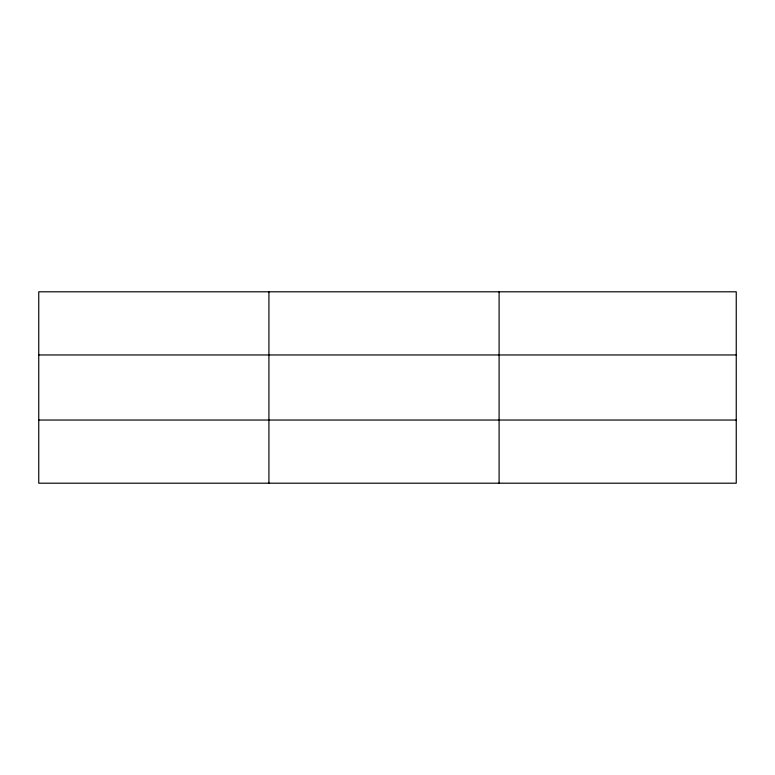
<?xml version="1.0" encoding="UTF-8"?>
<svg xmlns="http://www.w3.org/2000/svg" width="775" height="775" viewBox="0 0 775 775"><rect width="100%" height="100%" fill="white"/><g stroke="black" fill="none" stroke-linecap="round" stroke-linejoin="round"><path stroke-width="1.16" d="M268.925 483.203L268.925 291.797M499.1 483.203L499.1 291.797M736.25 354.96L736.25 291.797L38.75 291.797L38.75 483.203L736.25 483.203L736.25 354.96L38.75 354.96M38.75 420.04L736.25 420.04"/></g></svg>
